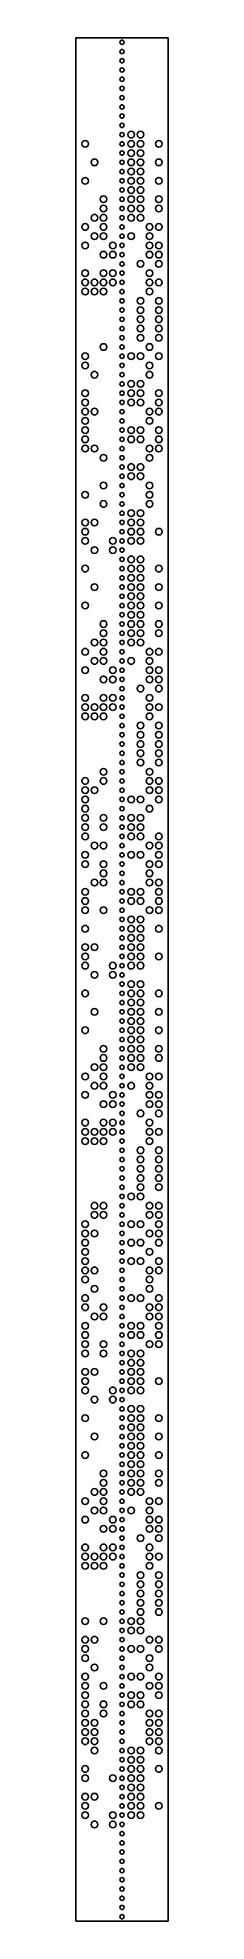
# Model space of a CAD drawing. Extents: x 0 to 25, y 0 to 518.
import ezdxf

# ---------------------------------------------------------------- set-up
doc = ezdxf.new("R2010")
doc.units = 0
doc.layers.add('JA', color=7, linetype='CONTINUOUS')

msp = doc.modelspace()

# ---------------------------------------------------------------- linework, layer by layer
at = {"layer": 'JA'}
for p, q in [((0, 0), (0, 518.16)), ((0, 518.16), (25.4, 518.16)), ((0, 518.16, 7), (25.4, 518.16)), ((25.4, 0), (25.4, 518.16)), ((0, 0), (25.4, 0))]:
    msp.add_line(p, q, dxfattribs=at)
for centre, radius in [((12.7, 516.89), 0.585), ((12.7, 514.35), 0.585), ((12.7, 511.81), 0.585), ((12.7, 509.27), 0.585), ((12.7, 506.7299), 0.585), ((12.7, 504.1899), 0.585), ((12.7, 501.6499), 0.585), ((12.7, 499.1099), 0.585), ((12.7, 496.5699), 0.585), ((12.7, 494.0299), 0.585), ((15.24, 491.4899), 0.915), ((17.78, 491.4899), 0.915), ((2.54, 488.9499), 0.915), ((12.7, 491.4899), 0.585), ((12.7, 488.9499), 0.585), ((15.24, 488.9499), 0.915), ((15.24, 486.4099), 0.915), ((17.78, 488.9499), 0.915), ((17.78, 486.4099), 0.915), ((22.86, 488.9499), 0.915), ((5.08, 483.8699), 0.915), ((12.7, 486.4099), 0.585), ((12.7, 483.8699), 0.585), ((12.7, 481.3299), 0.585), ((15.24, 483.8699), 0.915), ((15.24, 481.3299), 0.915), ((17.78, 483.8699), 0.915), ((17.78, 481.3299), 0.915), ((22.86, 483.8699), 0.915), ((2.54, 478.7899), 0.915), ((12.7, 478.7899), 0.585), ((12.7, 476.2498), 0.585), ((15.24, 478.7899), 0.915), ((15.24, 476.2498), 0.915), ((17.78, 478.7899), 0.915), ((17.78, 476.2498), 0.915), ((22.86, 478.7899), 0.915), ((7.62, 473.7098), 0.915), ((7.62, 471.1698), 0.915), ((12.7, 473.7098), 0.585), ((12.7, 471.1698), 0.585), ((15.24, 473.7098), 0.915), ((15.24, 471.1698), 0.915), ((17.78, 473.7098), 0.915), ((17.78, 471.1698), 0.915), ((22.86, 473.7098), 0.915), ((22.86, 471.1698), 0.915), ((2.54, 466.0898), 0.915), ((5.08, 468.6298), 0.915), ((7.62, 468.6298), 0.915), ((7.62, 466.0898), 0.915), ((12.7, 468.6298), 0.585), ((12.7, 466.0898), 0.585), ((15.24, 468.6298), 0.915), ((17.78, 468.6298), 0.915), ((20.32, 466.0898), 0.915), ((22.86, 466.0898), 0.915), ((2.54, 461.0098), 0.915), ((5.08, 463.5498), 0.915), ((7.62, 463.5498), 0.915), ((10.16, 461.0098), 0.915), ((12.7, 463.5498), 0.585), ((12.7, 461.0098), 0.585), ((15.24, 463.5498), 0.915), ((20.32, 463.5498), 0.915), ((20.32, 461.0098), 0.915), ((22.86, 461.0098), 0.915), ((7.62, 458.4698), 0.915), ((10.16, 458.4698), 0.915), ((12.7, 458.4698), 0.585), ((12.7, 455.9298), 0.585), ((17.78, 455.9298), 0.915), ((20.32, 458.4698), 0.915), ((22.86, 458.4698), 0.915), ((22.86, 455.9298), 0.915), ((2.54, 453.3898), 0.915), ((2.54, 450.8498), 0.915), ((5.08, 450.8498), 0.915), ((7.62, 453.3898), 0.915), ((7.62, 450.8498), 0.915), ((10.16, 453.3898), 0.915), ((10.16, 450.8498), 0.915), ((12.7, 453.3898), 0.585), ((12.7, 450.8498), 0.585), ((20.32, 453.3898), 0.915), ((20.32, 450.8498), 0.915), ((22.86, 450.8498), 0.915), ((2.54, 448.3098), 0.915), ((5.08, 448.3098), 0.915), ((7.62, 448.3098), 0.915), ((12.7, 448.3098), 0.585), ((12.7, 445.7697), 0.585), ((17.78, 445.7697), 0.915), ((20.32, 448.3098), 0.915), ((22.86, 445.7697), 0.915), ((12.7, 443.2297), 0.585), ((12.7, 440.6897), 0.585), ((17.78, 443.2297), 0.915), ((17.78, 440.6897), 0.915), ((22.86, 443.2297), 0.915), ((22.86, 440.6897), 0.915), ((12.7, 438.1497), 0.585), ((12.7, 435.6097), 0.585), ((17.78, 438.1497), 0.915), ((17.78, 435.6097), 0.915), ((22.86, 438.1497), 0.915), ((22.86, 435.6097), 0.915), ((2.54, 430.5297), 0.915), ((7.62, 433.0697), 0.915), ((12.7, 433.0697), 0.585), ((12.7, 430.5297), 0.585), ((15.24, 430.5297), 0.915), ((17.78, 430.5297), 0.915), ((20.32, 433.0697), 0.915), ((22.86, 430.5297), 0.915), ((2.54, 427.9897), 0.915), ((5.08, 425.4497), 0.915), ((12.7, 427.9897), 0.585), ((12.7, 425.4497), 0.585), ((20.32, 427.9897), 0.915), ((20.32, 425.4497), 0.915), ((2.54, 420.3697), 0.915), ((12.7, 422.9097), 0.585), ((12.7, 420.3697), 0.585), ((15.24, 422.9097), 0.915), ((15.24, 420.3697), 0.915), ((17.78, 422.9097), 0.915), ((17.78, 420.3697), 0.915), ((22.86, 420.3697), 0.915), ((2.54, 417.8297), 0.915), ((2.54, 415.2896), 0.915), ((5.08, 415.2896), 0.915), ((12.7, 417.8297), 0.585), ((12.7, 415.2896), 0.585), ((15.24, 417.8297), 0.915), ((17.78, 417.8297), 0.915), ((20.32, 415.2896), 0.915), ((22.86, 417.8297), 0.915), ((22.86, 415.2896), 0.915), ((2.54, 412.7496), 0.915), ((2.54, 410.2096), 0.915), ((12.7, 412.7496), 0.585), ((12.7, 410.2096), 0.585), ((15.24, 410.2096), 0.915), ((17.78, 410.2096), 0.915), ((20.32, 412.7496), 0.915), ((22.86, 410.2096), 0.915), ((2.54, 407.6696), 0.915), ((2.54, 405.1296), 0.915), ((5.08, 405.1296), 0.915), ((12.7, 407.6696), 0.585), ((12.7, 405.1296), 0.585), ((15.24, 407.6696), 0.915), ((17.78, 407.6696), 0.915), ((20.32, 405.1296), 0.915), ((22.86, 407.6696), 0.915), ((22.86, 405.1296), 0.915), ((7.62, 402.5896), 0.915), ((12.7, 402.5896), 0.585), ((12.7, 400.0496), 0.585), ((15.24, 400.0496), 0.915), ((17.78, 400.0496), 0.915), ((20.32, 402.5896), 0.915), ((7.62, 394.9696), 0.915), ((12.7, 397.5096), 0.585), ((12.7, 394.9696), 0.585), ((15.24, 397.5096), 0.915), ((17.78, 397.5096), 0.915), ((20.32, 394.9696), 0.915), ((2.54, 392.4296), 0.915), ((7.62, 389.8896), 0.915), ((12.7, 392.4296), 0.585), ((12.7, 389.8896), 0.585), ((20.32, 392.4296), 0.915), ((20.32, 389.8896), 0.915), ((2.54, 384.8095), 0.915), ((5.08, 384.8095), 0.915), ((12.7, 387.3495), 0.585), ((12.7, 384.8095), 0.585), ((15.24, 387.3495), 0.915), ((15.24, 384.8095), 0.915), ((17.78, 387.3495), 0.915), ((17.78, 384.8095), 0.915), ((2.54, 382.2695), 0.915), ((2.54, 379.7295), 0.915), ((10.16, 379.7295), 0.915), ((12.7, 382.2695), 0.585), ((12.7, 379.7295), 0.585), ((15.24, 382.2695), 0.915), ((15.24, 379.7295), 0.915), ((17.78, 382.2695), 0.915), ((17.78, 379.7295), 0.915), ((22.86, 382.2695), 0.915), ((5.08, 377.1895), 0.915), ((10.16, 377.1895), 0.915), ((12.7, 377.1895), 0.585), ((12.7, 374.6495), 0.585), ((15.24, 374.6495), 0.915), ((17.78, 374.6495), 0.915), ((2.54, 372.1095), 0.915), ((5.08, 367.0295), 0.915), ((12.7, 372.1095), 0.585), ((12.7, 369.5695), 0.585), ((15.24, 372.1095), 0.915), ((15.24, 369.5695), 0.915), ((15.24, 367.0295), 0.915), ((17.78, 372.1095), 0.915), ((17.78, 369.5695), 0.915), ((17.78, 367.0295), 0.915), ((22.86, 372.1095), 0.915), ((22.86, 367.0295), 0.915), ((2.54, 361.9495), 0.915), ((12.7, 367.0295), 0.585), ((12.7, 364.4895), 0.585), ((15.24, 364.4895), 0.915), ((15.24, 361.9495), 0.915), ((17.78, 364.4895), 0.915), ((17.78, 361.9495), 0.915), ((22.86, 361.9495), 0.915), ((7.62, 356.8694), 0.915), ((12.7, 361.9495), 0.585), ((12.7, 359.4095), 0.585), ((15.24, 359.4095), 0.915), ((15.24, 356.8694), 0.915), ((17.78, 359.4095), 0.915), ((17.78, 356.8694), 0.915), ((22.86, 356.8694), 0.915), ((5.08, 351.7894), 0.915), ((7.62, 354.3294), 0.915), ((7.62, 351.7894), 0.915), ((12.7, 356.8694), 0.585), ((12.7, 354.3294), 0.585), ((12.7, 351.7894), 0.585), ((15.24, 354.3294), 0.915), ((15.24, 351.7894), 0.915), ((17.78, 354.3294), 0.915), ((17.78, 351.7894), 0.915), ((22.86, 354.3294), 0.915), ((2.54, 349.2494), 0.915), ((5.08, 346.7094), 0.915), ((7.62, 349.2494), 0.915), ((7.62, 346.7094), 0.915), ((12.7, 349.2494), 0.585), ((12.7, 346.7094), 0.585), ((15.24, 346.7094), 0.915), ((20.32, 349.2494), 0.915), ((20.32, 346.7094), 0.915), ((22.86, 349.2494), 0.915), ((2.54, 344.1694), 0.915), ((7.62, 341.6294), 0.915), ((10.16, 344.1694), 0.915), ((10.16, 341.6294), 0.915), ((12.7, 344.1694), 0.585), ((12.7, 341.6294), 0.585), ((20.32, 344.1694), 0.915), ((20.32, 341.6294), 0.915), ((22.86, 344.1694), 0.915), ((22.86, 341.6294), 0.915), ((2.54, 336.5494), 0.915), ((7.62, 336.5494), 0.915), ((10.16, 336.5494), 0.915), ((12.7, 339.0894), 0.585), ((12.7, 336.5494), 0.585), ((17.78, 339.0894), 0.915), ((20.32, 336.5494), 0.915), ((22.86, 339.0894), 0.915), ((2.54, 334.0094), 0.915), ((2.54, 331.4694), 0.915), ((5.08, 334.0094), 0.915), ((5.08, 331.4694), 0.915), ((7.62, 334.0094), 0.915), ((7.62, 331.4694), 0.915), ((10.16, 334.0094), 0.915), ((12.7, 334.0094), 0.585), ((12.7, 331.4694), 0.585), ((20.32, 334.0094), 0.915), ((20.32, 331.4694), 0.915), ((22.86, 334.0094), 0.915), ((12.7, 328.9294), 0.585), ((12.7, 326.3893), 0.585), ((17.78, 328.9294), 0.915), ((17.78, 326.3893), 0.915), ((22.86, 328.9294), 0.915), ((22.86, 326.3893), 0.915), ((12.7, 323.8493), 0.585), ((12.7, 321.3093), 0.585), ((17.78, 323.8493), 0.915), ((17.78, 321.3093), 0.915), ((22.86, 323.8493), 0.915), ((22.86, 321.3093), 0.915), ((7.62, 316.2293), 0.915), ((12.7, 318.7693), 0.585), ((12.7, 316.2293), 0.585), ((17.78, 318.7693), 0.915), ((20.32, 316.2293), 0.915), ((22.86, 318.7693), 0.915), ((2.54, 313.6893), 0.915), ((2.54, 311.1493), 0.915), ((5.08, 311.1493), 0.915), ((7.62, 313.6893), 0.915), ((12.7, 313.6893), 0.585), ((12.7, 311.1493), 0.585), ((20.32, 313.6893), 0.915), ((20.32, 311.1493), 0.915), ((22.86, 313.6893), 0.915), ((22.86, 311.1493), 0.915), ((2.54, 308.6093), 0.915), ((2.54, 306.0693), 0.915), ((12.7, 308.6093), 0.585), ((12.7, 306.0693), 0.585), ((15.24, 308.6093), 0.915), ((17.78, 308.6093), 0.915), ((20.32, 306.0693), 0.915), ((22.86, 308.6093), 0.915), ((2.54, 303.5293), 0.915), ((2.54, 300.9893), 0.915), ((7.62, 303.5293), 0.915), ((7.62, 300.9893), 0.915), ((12.7, 303.5293), 0.585), ((12.7, 300.9893), 0.585), ((15.24, 303.5293), 0.915), ((15.24, 300.9893), 0.915), ((17.78, 303.5293), 0.915), ((17.78, 300.9893), 0.915), ((2.54, 298.4492), 0.915), ((5.08, 295.9092), 0.915), ((7.62, 295.9092), 0.915), ((12.7, 298.4492), 0.585), ((12.7, 295.9092), 0.585), ((15.24, 298.4492), 0.915), ((17.78, 298.4492), 0.915), ((20.32, 295.9092), 0.915), ((22.86, 298.4492), 0.915), ((22.86, 295.9092), 0.915), ((2.54, 293.3692), 0.915), ((2.54, 290.8292), 0.915), ((7.62, 290.8292), 0.915), ((12.7, 293.3692), 0.585), ((12.7, 290.8292), 0.585), ((15.24, 293.3692), 0.915), ((17.78, 293.3692), 0.915), ((20.32, 290.8292), 0.915), ((22.86, 293.3692), 0.915), ((22.86, 290.8292), 0.915), ((5.08, 285.7492), 0.915), ((7.62, 288.2892), 0.915), ((7.62, 285.7492), 0.915), ((12.7, 288.2892), 0.585), ((12.7, 285.7492), 0.585), ((20.32, 288.2892), 0.915), ((20.32, 285.7492), 0.915), ((22.86, 285.7492), 0.915), ((2.54, 283.2092), 0.915), ((2.54, 280.6692), 0.915), ((12.7, 283.2092), 0.585), ((12.7, 280.6692), 0.585), ((15.24, 283.2092), 0.915), ((15.24, 280.6692), 0.915), ((17.78, 283.2092), 0.915), ((17.78, 280.6692), 0.915), ((22.86, 283.2092), 0.915), ((22.86, 280.6692), 0.915), ((2.54, 278.1292), 0.915), ((7.62, 278.1292), 0.915), ((12.7, 278.1292), 0.585), ((12.7, 275.5892), 0.585), ((15.24, 275.5892), 0.915), ((17.78, 275.5892), 0.915), ((20.32, 278.1292), 0.915), ((22.86, 278.1292), 0.915), ((2.54, 273.0492), 0.915), ((12.7, 273.0492), 0.585), ((12.7, 270.5092), 0.585), ((15.24, 273.0492), 0.915), ((15.24, 270.5092), 0.915), ((17.78, 273.0492), 0.915), ((17.78, 270.5092), 0.915), ((22.86, 273.0492), 0.915), ((2.54, 267.9691), 0.915), ((2.54, 265.4291), 0.915), ((5.08, 267.9691), 0.915), ((12.7, 267.9691), 0.585), ((12.7, 265.4291), 0.585), ((15.24, 267.9691), 0.915), ((15.24, 265.4291), 0.915), ((17.78, 267.9691), 0.915), ((17.78, 265.4291), 0.915), ((22.86, 265.4291), 0.915), ((2.54, 262.8891), 0.915), ((5.08, 260.3491), 0.915), ((10.16, 262.8891), 0.915), ((10.16, 260.3491), 0.915), ((12.7, 262.8891), 0.585), ((12.7, 260.3491), 0.585), ((15.24, 262.8891), 0.915), ((17.78, 262.8891), 0.915), ((2.54, 255.2691), 0.915), ((12.7, 257.8091), 0.585), ((12.7, 255.2691), 0.585), ((15.24, 257.8091), 0.915), ((15.24, 255.2691), 0.915), ((17.78, 257.8091), 0.915), ((17.78, 255.2691), 0.915), ((22.86, 255.2691), 0.915), ((5.08, 250.1891), 0.915), ((12.7, 252.7291), 0.585), ((12.7, 250.1891), 0.585), ((15.24, 252.7291), 0.915), ((15.24, 250.1891), 0.915), ((17.78, 252.7291), 0.915), ((17.78, 250.1891), 0.915), ((22.86, 250.1891), 0.915), ((2.54, 245.1091), 0.915), ((12.7, 247.6491), 0.585), ((12.7, 245.1091), 0.585), ((15.24, 247.6491), 0.915), ((15.24, 245.1091), 0.915), ((17.78, 247.6491), 0.915), ((17.78, 245.1091), 0.915), ((22.86, 245.1091), 0.915), ((7.62, 240.0292), 0.915), ((7.62, 237.4892), 0.915), ((12.7, 242.5692), 0.585), ((12.7, 240.0292), 0.585), ((15.24, 242.5692), 0.915), ((15.24, 240.0292), 0.915), ((15.24, 237.4892), 0.915), ((17.78, 242.5692), 0.915), ((17.78, 240.0292), 0.915), ((17.78, 237.4892), 0.915), ((22.86, 240.0292), 0.915), ((22.86, 237.4892), 0.915), ((2.54, 232.4092), 0.915), ((5.08, 234.9492), 0.915), ((7.62, 234.9492), 0.915), ((7.62, 232.4092), 0.915), ((12.7, 237.4892), 0.585), ((12.7, 234.9492), 0.585), ((15.24, 234.9492), 0.915), ((17.78, 234.9492), 0.915), ((20.32, 232.4092), 0.915), ((22.86, 232.4092), 0.915), ((2.54, 227.3292), 0.915), ((5.08, 229.8692), 0.915), ((7.62, 229.8692), 0.915), ((10.16, 227.3292), 0.915), ((12.7, 232.4092), 0.585), ((12.7, 229.8692), 0.585), ((15.24, 229.8692), 0.915), ((20.32, 229.8692), 0.915), ((20.32, 227.3292), 0.915), ((22.86, 227.3292), 0.915), ((7.62, 224.7892), 0.915), ((10.16, 224.7892), 0.915), ((12.7, 227.3292), 0.585), ((12.7, 224.7892), 0.585), ((12.7, 222.2492), 0.585), ((17.78, 222.2492), 0.915), ((20.32, 224.7892), 0.915), ((22.86, 224.7892), 0.915), ((22.86, 222.2492), 0.915), ((2.54, 219.7092), 0.915), ((2.54, 217.1692), 0.915), ((5.08, 217.1692), 0.915), ((7.62, 219.7092), 0.915), ((7.62, 217.1692), 0.915), ((10.16, 219.7092), 0.915), ((10.16, 217.1692), 0.915), ((12.7, 219.7092), 0.585), ((12.7, 217.1692), 0.585), ((20.32, 219.7092), 0.915), ((20.32, 217.1692), 0.915), ((22.86, 217.1692), 0.915), ((2.54, 214.6292), 0.915), ((5.08, 214.6292), 0.915), ((7.62, 214.6292), 0.915), ((12.7, 214.6292), 0.585), ((12.7, 212.0892), 0.585), ((17.78, 212.0892), 0.915), ((20.32, 214.6292), 0.915), ((22.86, 212.0892), 0.915), ((12.7, 209.5492), 0.585), ((12.7, 207.0092), 0.585), ((17.78, 209.5492), 0.915), ((17.78, 207.0092), 0.915), ((22.86, 209.5492), 0.915), ((22.86, 207.0092), 0.915), ((12.7, 204.4693), 0.585), ((12.7, 201.9293), 0.585), ((17.78, 204.4693), 0.915), ((17.78, 201.9293), 0.915), ((22.86, 204.4693), 0.915), ((22.86, 201.9293), 0.915), ((5.08, 196.8493), 0.915), ((7.62, 196.8493), 0.915), ((12.7, 199.3893), 0.585), ((12.7, 196.8493), 0.585), ((15.24, 199.3893), 0.915), ((17.78, 199.3893), 0.915), ((20.32, 196.8493), 0.915), ((22.86, 196.8493), 0.915), ((2.54, 191.7693), 0.915), ((5.08, 194.3093), 0.915), ((7.62, 194.3093), 0.915), ((12.7, 194.3093), 0.585), ((12.7, 191.7693), 0.585), ((15.24, 191.7693), 0.915), ((17.78, 191.7693), 0.915), ((20.32, 194.3093), 0.915), ((22.86, 194.3093), 0.915), ((22.86, 191.7693), 0.915), ((2.54, 189.2293), 0.915), ((2.54, 186.6893), 0.915), ((5.08, 189.2293), 0.915), ((12.7, 189.2293), 0.585), ((12.7, 186.6893), 0.585), ((15.24, 186.6893), 0.915), ((17.78, 186.6893), 0.915), ((20.32, 189.2293), 0.915), ((22.86, 189.2293), 0.915), ((22.86, 186.6893), 0.915), ((2.54, 184.1493), 0.915), ((2.54, 181.6093), 0.915), ((12.7, 184.1493), 0.585), ((12.7, 181.6093), 0.585), ((15.24, 181.6093), 0.915), ((17.78, 181.6093), 0.915), ((20.32, 184.1493), 0.915), ((22.86, 181.6093), 0.915), ((2.54, 179.0693), 0.915), ((2.54, 176.5293), 0.915), ((5.08, 179.0693), 0.915), ((12.7, 179.0693), 0.585), ((12.7, 176.5293), 0.585), ((20.32, 179.0693), 0.915), ((20.32, 176.5293), 0.915), ((22.86, 179.0693), 0.915), ((2.54, 171.4493), 0.915), ((5.08, 173.9893), 0.915), ((12.7, 173.9893), 0.585), ((12.7, 171.4493), 0.585), ((15.24, 171.4493), 0.915), ((17.78, 171.4493), 0.915), ((20.32, 173.9893), 0.915), ((22.86, 171.4493), 0.915), ((2.54, 168.9093), 0.915), ((5.08, 166.3694), 0.915), ((7.62, 168.9093), 0.915), ((7.62, 166.3694), 0.915), ((12.7, 168.9093), 0.585), ((12.7, 166.3694), 0.585), ((20.32, 168.9093), 0.915), ((20.32, 166.3694), 0.915), ((22.86, 168.9093), 0.915), ((22.86, 166.3694), 0.915), ((2.54, 163.8294), 0.915), ((2.54, 161.2894), 0.915), ((12.7, 163.8294), 0.585), ((12.7, 161.2894), 0.585), ((15.24, 163.8294), 0.915), ((15.24, 161.2894), 0.915), ((17.78, 163.8294), 0.915), ((17.78, 161.2894), 0.915), ((22.86, 163.8294), 0.915), ((22.86, 161.2894), 0.915), ((2.54, 158.7494), 0.915), ((2.54, 156.2094), 0.915), ((7.62, 158.7494), 0.915), ((7.62, 156.2094), 0.915), ((12.7, 158.7494), 0.585), ((12.7, 156.2094), 0.585), ((15.24, 156.2094), 0.915), ((17.78, 156.2094), 0.915), ((20.32, 158.7494), 0.915), ((22.86, 158.7494), 0.915), ((2.54, 151.1294), 0.915), ((5.08, 151.1294), 0.915), ((12.7, 153.6694), 0.585), ((12.7, 151.1294), 0.585), ((15.24, 153.6694), 0.915), ((15.24, 151.1294), 0.915), ((17.78, 153.6694), 0.915), ((17.78, 151.1294), 0.915), ((2.54, 148.5894), 0.915), ((2.54, 146.0494), 0.915), ((10.16, 146.0494), 0.915), ((12.7, 148.5894), 0.585), ((12.7, 146.0494), 0.585), ((15.24, 148.5894), 0.915), ((15.24, 146.0494), 0.915), ((17.78, 148.5894), 0.915), ((17.78, 146.0494), 0.915), ((22.86, 148.5894), 0.915), ((5.08, 143.5094), 0.915), ((10.16, 143.5094), 0.915), ((12.7, 143.5094), 0.585), ((12.7, 140.9694), 0.585), ((15.24, 140.9694), 0.915), ((17.78, 140.9694), 0.915), ((2.54, 138.4294), 0.915), ((12.7, 138.4294), 0.585), ((12.7, 135.8894), 0.585), ((15.24, 138.4294), 0.915), ((15.24, 135.8894), 0.915), ((17.78, 138.4294), 0.915), ((17.78, 135.8894), 0.915), ((22.86, 138.4294), 0.915), ((5.08, 133.3494), 0.915), ((12.7, 133.3494), 0.585), ((12.7, 130.8094), 0.585), ((15.24, 133.3494), 0.915), ((15.24, 130.8094), 0.915), ((17.78, 133.3494), 0.915), ((17.78, 130.8094), 0.915), ((22.86, 133.3494), 0.915), ((2.54, 128.2695), 0.915), ((12.7, 128.2695), 0.585), ((12.7, 125.7295), 0.585), ((15.24, 128.2695), 0.915), ((15.24, 125.7295), 0.915), ((17.78, 128.2695), 0.915), ((17.78, 125.7295), 0.915), ((22.86, 128.2695), 0.915), ((7.62, 123.1895), 0.915), ((7.62, 120.6495), 0.915), ((12.7, 123.1895), 0.585), ((12.7, 120.6495), 0.585), ((15.24, 123.1895), 0.915), ((15.24, 120.6495), 0.915), ((17.78, 123.1895), 0.915), ((17.78, 120.6495), 0.915), ((22.86, 123.1895), 0.915), ((22.86, 120.6495), 0.915), ((2.54, 115.5695), 0.915), ((5.08, 118.1095), 0.915), ((7.62, 118.1095), 0.915), ((7.62, 115.5695), 0.915), ((12.7, 118.1095), 0.585), ((12.7, 115.5695), 0.585), ((15.24, 118.1095), 0.915), ((17.78, 118.1095), 0.915), ((20.32, 115.5695), 0.915), ((22.86, 115.5695), 0.915), ((2.54, 110.4894), 0.915), ((5.08, 113.0294), 0.915), ((7.62, 113.0294), 0.915), ((7.62, 107.9494), 0.915), ((10.16, 110.4894), 0.915), ((10.16, 107.9494), 0.915), ((12.7, 113.0294), 0.585), ((12.7, 110.4894), 0.585), ((15.24, 113.0294), 0.915), ((20.32, 113.0294), 0.915), ((20.32, 110.4894), 0.915), ((20.32, 107.9494), 0.915), ((22.86, 110.4894), 0.915), ((22.86, 107.9494), 0.915), ((2.54, 102.8694), 0.915), ((7.62, 102.8694), 0.915), ((10.16, 102.8694), 0.915), ((12.7, 107.9494), 0.585), ((12.7, 105.4094), 0.585), ((17.78, 105.4094), 0.915), ((20.32, 102.8694), 0.915), ((22.86, 105.4094), 0.915), ((2.54, 100.3294), 0.915), ((2.54, 97.78944), 0.915), ((5.08, 100.3294), 0.915), ((5.08, 97.78944), 0.915), ((7.62, 100.3294), 0.915), ((7.62, 97.78944), 0.915), ((10.16, 100.3294), 0.915), ((12.7, 102.8694), 0.585), ((12.7, 100.3294), 0.585), ((20.32, 100.3294), 0.915), ((20.32, 97.78944), 0.915), ((22.86, 100.3294), 0.915), ((12.7, 97.78944), 0.585), ((12.7, 95.24944), 0.585), ((12.7, 92.70944), 0.585), ((17.78, 95.24944), 0.915), ((17.78, 92.70944), 0.915), ((22.86, 95.24944), 0.915), ((22.86, 92.70944), 0.915), ((12.7, 90.16944), 0.585), ((12.7, 87.62944), 0.585), ((17.78, 90.16944), 0.915), ((17.78, 87.62944), 0.915), ((22.86, 90.16944), 0.915), ((22.86, 87.62944), 0.915), ((2.54, 82.54944), 0.915), ((7.62, 82.54944), 0.915), ((12.7, 85.08944), 0.585), ((12.7, 82.54944), 0.585), ((15.24, 82.54944), 0.915), ((17.78, 85.08944), 0.915), ((17.78, 82.54944), 0.915), ((22.86, 85.08944), 0.915), ((2.54, 77.46944), 0.915), ((5.08, 77.46944), 0.915), ((12.7, 80.00944), 0.585), ((12.7, 77.46944), 0.585), ((15.24, 80.00944), 0.915), ((17.78, 80.00944), 0.915), ((20.32, 77.46944), 0.915), ((22.86, 77.46944), 0.915), ((2.54, 74.92944), 0.915), ((2.54, 72.38943), 0.915), ((12.7, 74.92944), 0.585), ((12.7, 72.38943), 0.585), ((15.24, 74.92944), 0.915), ((17.78, 74.92944), 0.915), ((20.32, 72.38943), 0.915), ((22.86, 74.92944), 0.915), ((2.54, 67.30943), 0.915), ((5.08, 69.84943), 0.915), ((12.7, 69.84943), 0.585), ((12.7, 67.30943), 0.585), ((15.24, 67.30943), 0.915), ((17.78, 67.30943), 0.915), ((20.32, 69.84943), 0.915), ((22.86, 67.30943), 0.915), ((2.54, 64.76943), 0.915), ((2.54, 62.22943), 0.915), ((7.62, 64.76943), 0.915), ((12.7, 64.76943), 0.585), ((12.7, 62.22943), 0.585), ((15.24, 62.22943), 0.915), ((17.78, 62.22943), 0.915), ((20.32, 64.76943), 0.915), ((22.86, 64.76943), 0.915), ((22.86, 62.22943), 0.915), ((2.54, 59.68943), 0.915), ((2.54, 57.14943), 0.915), ((7.62, 59.68943), 0.915), ((7.62, 57.14943), 0.915), ((12.7, 59.68943), 0.585), ((12.7, 57.14943), 0.585), ((15.24, 59.68943), 0.915), ((17.78, 59.68943), 0.915), ((20.32, 57.14943), 0.915), ((22.86, 57.14943), 0.915), ((2.54, 54.60943), 0.915), ((2.54, 52.06943), 0.915), ((5.08, 54.60943), 0.915), ((5.08, 52.06943), 0.915), ((12.7, 54.60943), 0.585), ((12.7, 52.06943), 0.585), ((20.32, 54.60943), 0.915), ((20.32, 52.06943), 0.915), ((22.86, 54.60943), 0.915), ((22.86, 52.06943), 0.915), ((2.54, 49.52943), 0.915), ((5.08, 49.52943), 0.915), ((5.08, 46.98943), 0.915), ((12.7, 49.52943), 0.585), ((12.7, 46.98943), 0.585), ((15.24, 46.98943), 0.915), ((17.78, 46.98943), 0.915), ((20.32, 49.52943), 0.915), ((22.86, 49.52943), 0.915), ((22.86, 46.98943), 0.915), ((2.54, 41.90942), 0.915), ((12.7, 44.44942), 0.585), ((12.7, 41.90942), 0.585), ((15.24, 44.44942), 0.915), ((15.24, 41.90942), 0.915), ((17.78, 44.44942), 0.915), ((17.78, 41.90942), 0.915), ((22.86, 41.90942), 0.915), ((2.54, 39.36942), 0.915), ((10.16, 39.36942), 0.915), ((12.7, 39.36942), 0.585), ((12.7, 36.82942), 0.585), ((15.24, 39.36942), 0.915), ((15.24, 36.82942), 0.915), ((17.78, 39.36942), 0.915), ((17.78, 36.82942), 0.915), ((2.54, 34.28942), 0.915), ((2.54, 31.74942), 0.915), ((5.08, 34.28942), 0.915), ((12.7, 34.28942), 0.585), ((12.7, 31.74942), 0.585), ((15.24, 34.28942), 0.915), ((15.24, 31.74942), 0.915), ((17.78, 34.28942), 0.915), ((17.78, 31.74942), 0.915), ((22.86, 31.74942), 0.915), ((2.54, 29.20942), 0.915), ((5.08, 26.66942), 0.915), ((10.16, 29.20942), 0.915), ((10.16, 26.66942), 0.915), ((12.7, 29.20942), 0.585), ((12.7, 26.66942), 0.585), ((15.24, 29.20942), 0.915), ((17.78, 29.20942), 0.915), ((12.7, 24.12942), 0.585), ((12.7, 21.58942), 0.585), ((12.7, 19.04942), 0.585), ((12.7, 16.50941), 0.585), ((12.7, 13.96941), 0.585), ((12.7, 11.42941), 0.585), ((12.7, 8.88941), 0.585), ((12.7, 6.34941), 0.585), ((12.7, 3.80941), 0.585), ((12.7, 1.26941), 0.585)]:
    msp.add_circle(centre, radius, dxfattribs=at)

doc.saveas('drawing.dxf')
